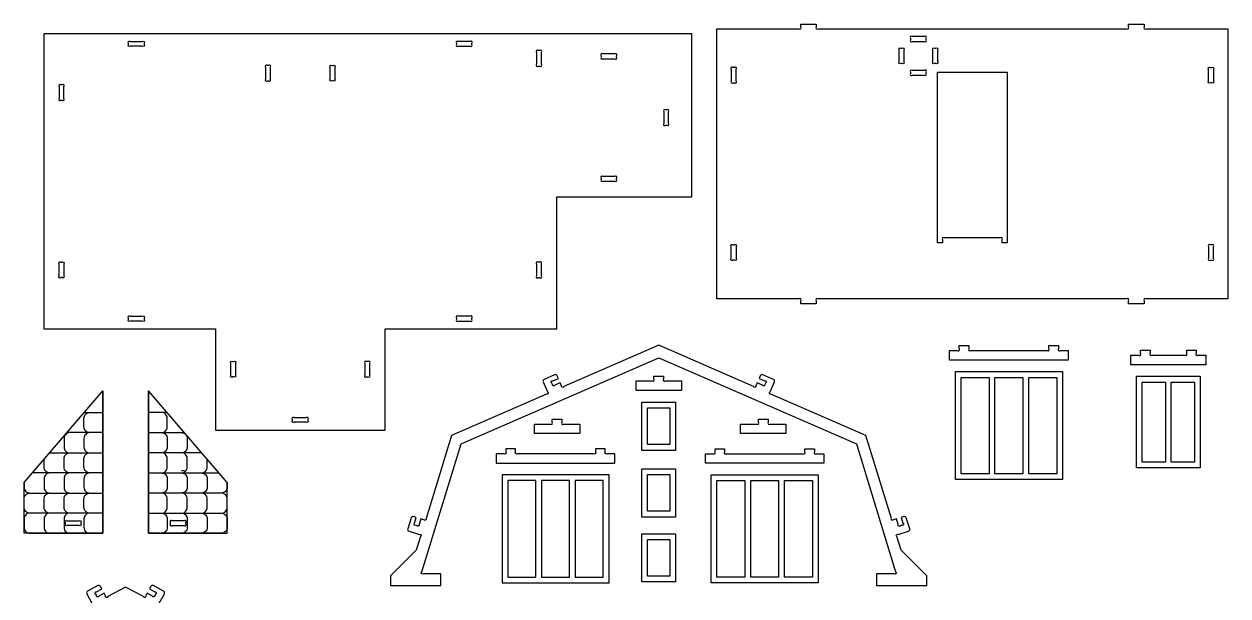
# Model space of a CAD drawing. Extents: x -988 to 3654, y 1395 to 5305.
# Drawn here: x -988 to 2008, y 3882 to 5305 of the extents above; entities that cross this region are included whole.
import ezdxf

# ---------------------------------------------------------------- set-up
doc = ezdxf.new("R2010")
doc.units = 0
doc.header["$MEASUREMENT"] = 0
doc.layers.add('LAYER1', color=18, linetype='CONTINUOUS')

msp = doc.modelspace()

# ---------------------------------------------------------------- linework, layer by layer
at = {"layer": 'LAYER1'}
for points in [[(735.7, 5293.3), (940.2, 5293.3, 1), (944.5, 5297.6), (944.5, 5305.3), (982.9, 5305.3), (982.9, 5297.6, 1), (987.1, 5293.3), (1756.2, 5293.3, 1), (1760.5, 5297.6), (1760.5, 5305.3), (1798.9, 5305.3), (1798.9, 5297.6, 1), (1803.1, 5293.3), (2007.7, 5293.3), (2007.7, 4621.3), (1803.1, 4621.3, 1), (1798.9, 4617.1), (1798.9, 4609.3), (1760.5, 4609.3), (1760.5, 4617.1, 1), (1756.2, 4621.3), (987.1, 4621.3, 1), (982.9, 4617.1), (982.9, 4609.3), (944.5, 4609.3), (944.5, 4617.1, 1), (940.2, 4621.3), (735.7, 4621.3)], [(1218.1, 5269.9), (1218.1, 5266.4, 1), (1222.3, 5262.1), (1252.2, 5262.1, 1), (1256.5, 5266.4), (1256.5, 5269.9, 1), (1252.2, 5274.1), (1222.3, 5274.1, 1)], [(-723.9, 5262.1), (-694, 5262.1, -1), (-689.8, 5257.8), (-689.8, 5254.3, -1), (-694, 5250.1), (-723.9, 5250.1, -1), (-728.2, 5254.3), (-728.2, 5257.8, -1)], [(87.8, 5257.8), (87.8, 5254.3, 1), (92.1, 5250.1), (122, 5250.1, 1), (126.2, 5254.3), (126.2, 5257.8, 1), (122, 5262.1), (92.1, 5262.1, 1)], [(1201.3, 5241.1), (1201.3, 5211.2, -1), (1197, 5206.9), (1193.5, 5206.9, -1), (1189.3, 5211.2), (1189.3, 5241.1, -1), (1193.5, 5245.3), (1197, 5245.3, -1)], [(1285.3, 5241.1), (1285.3, 5211.2, -1), (1281, 5206.9), (1277.5, 5206.9, -1), (1273.3, 5211.2), (1273.3, 5241.1, -1), (1277.5, 5245.3), (1281, 5245.3, -1)], [(287, 5235), (287, 5205.1, 1), (291.3, 5200.9), (294.8, 5200.9, 1), (299, 5205.1), (299, 5235, 1), (294.8, 5239.3), (291.3, 5239.3, 1)], [(447.8, 5226.6), (447.8, 5223.1, 1), (452.1, 5218.9), (482, 5218.9, 1), (486.2, 5223.1), (486.2, 5226.6, 1), (482, 5230.9), (452.1, 5230.9, 1)], [(-387.4, 5197.8), (-387.4, 5167.9, 1), (-383.1, 5163.7), (-379.6, 5163.7, 1), (-375.4, 5167.9), (-375.4, 5197.8, 1), (-379.6, 5202.1), (-383.1, 5202.1, 1)], [(-214.6, 5197.8), (-214.6, 5167.9, -1), (-218.8, 5163.7), (-222.3, 5163.7, -1), (-226.6, 5167.9), (-226.6, 5197.8, -1), (-222.3, 5202.1), (-218.8, 5202.1, -1)], [(771.7, 5193.1), (771.7, 5163.2, 1), (775.9, 5158.9), (779.4, 5158.9, 1), (783.7, 5163.2), (783.7, 5193.1, 1), (779.4, 5197.3), (775.9, 5197.3, 1)], [(1218.1, 5185.9), (1218.1, 5182.4, 1), (1222.3, 5178.1), (1252.2, 5178.1, 1), (1256.5, 5182.4), (1256.5, 5185.9, 1), (1252.2, 5190.1), (1222.3, 5190.1, 1)], [(1446.1, 4761.1), (1446.1, 4768.9, 1), (1441.8, 4773.1), (1301.5, 4773.1, 1), (1297.3, 4768.9), (1297.3, 4761.1), (1285.3, 4761.1), (1285.3, 5185.9), (1458.1, 5185.9), (1458.1, 4761.1)], [(1971.7, 5193.1), (1971.7, 5163.2, -1), (1967.4, 5158.9), (1963.9, 5158.9, -1), (1959.7, 5163.2), (1959.7, 5193.1, -1), (1963.9, 5197.3), (1967.4, 5197.3, -1)], [(-901, 5149.8), (-901, 5119.9, 1), (-896.7, 5115.7), (-893.2, 5115.7, 1), (-889, 5119.9), (-889, 5149.8, 1), (-893.2, 5154.1), (-896.7, 5154.1, 1)], [(603.8, 5087.4), (603.8, 5057.5, 1), (608.1, 5053.3), (611.6, 5053.3, 1), (615.8, 5057.5), (615.8, 5087.4, 1), (611.6, 5091.7), (608.1, 5091.7, 1)], [(447.8, 4921.8), (447.8, 4918.3, 1), (452.1, 4914.1), (482, 4914.1, 1), (486.2, 4918.3), (486.2, 4921.8, 1), (482, 4926.1), (452.1, 4926.1, 1)], [(775.9, 4755.7), (779.4, 4755.7, -1), (783.7, 4751.5), (783.7, 4721.6, -1), (779.4, 4717.3), (775.9, 4717.3, -1), (771.7, 4721.6), (771.7, 4751.5, -1)], [(1959.7, 4751.5), (1959.7, 4721.6, 1), (1963.9, 4717.3), (1967.4, 4717.3, 1), (1971.7, 4721.6), (1971.7, 4751.5, 1), (1967.4, 4755.7), (1963.9, 4755.7, 1)], [(-896.7, 4712.5), (-893.2, 4712.5, -1), (-889, 4708.2), (-889, 4678.3, -1), (-893.2, 4674.1), (-896.7, 4674.1, -1), (-901, 4678.3), (-901, 4708.2, -1)], [(287, 4708.2), (287, 4678.3, 1), (291.3, 4674.1), (294.8, 4674.1, 1), (299, 4678.3), (299, 4708.2, 1), (294.8, 4712.5), (291.3, 4712.5, 1)], [(-723.9, 4578.1), (-694, 4578.1, -1), (-689.8, 4573.8), (-689.8, 4570.3, -1), (-694, 4566.1), (-723.9, 4566.1, -1), (-728.2, 4570.3), (-728.2, 4573.8, -1)], [(87.8, 4573.8), (87.8, 4570.3, 1), (92.1, 4566.1), (122, 4566.1, 1), (126.2, 4570.3), (126.2, 4573.8, 1), (122, 4578.1), (92.1, 4578.1, 1)], [(1258.3, 3931.7), (1194.3, 3995.6), (1183.9, 4029.6, -1), (1186.8, 4034.9), (1212.5, 4042.8, 0.414214), (1215.7, 4048.8), (1207.3, 4076.3, 0.414214), (1201.3, 4079.5), (1194.4, 4077.4), (1198.8, 4063.1, -1), (1196, 4057.8), (1192.6, 4056.7, -1), (1187.3, 4059.6), (1182.9, 4073.9), (1175.5, 4071.6, -1), (1170.2, 4074.4), (1106.7, 4281.4), (870.4, 4384.2, -1), (868.2, 4389.8), (879, 4414.5, 0.414214), (876.5, 4420.8), (850.1, 4432.3, 0.414214), (843.8, 4429.8), (840.9, 4423.2), (854.6, 4417.3, -1), (856.8, 4411.7), (855.4, 4408.5, -1), (849.8, 4406.3), (836.1, 4412.2), (833, 4405.1, -1), (827.4, 4402.9), (591.1, 4505.7), (354.8, 4402.9, -1), (349.2, 4405.1), (346.1, 4412.2), (332.4, 4406.3, -1), (326.8, 4408.5), (325.4, 4411.7, -1), (327.6, 4417.3), (341.3, 4423.2), (338.5, 4429.8, 0.414214), (332.1, 4432.3), (305.7, 4420.8, 0.414214), (303.2, 4414.5), (314, 4389.8, -1), (311.8, 4384.2), (75.5, 4281.4), (12, 4074.4, -1), (6.7, 4071.6), (-0.7, 4073.9), (-5.1, 4059.6, -1), (-10.4, 4056.7), (-13.7, 4057.8, -1), (-16.6, 4063.1), (-12.2, 4077.4), (-19.1, 4079.5, 0.414214), (-25.1, 4076.3), (-33.5, 4048.8, 0.414214), (-30.3, 4042.8), (-4.5, 4034.9, -1), (-1.7, 4029.6), (-12.1, 3995.6), (-76.1, 3931.7), (-76.1, 3907.7), (48.7, 3907.7), (48.7, 3936.5), (5.6, 3936.5, -1), (1.5, 3942), (99.1, 4260.3), (591.1, 4474.3), (1083.1, 4260.3), (1180.7, 3942, -1), (1176.6, 3936.5), (1133.5, 3936.5), (1133.5, 3907.7), (1258.3, 3907.7)], [(1363.1, 4505), (1363.1, 4497.3, 1), (1367.4, 4493), (1558.1, 4493, 1), (1562.3, 4497.3), (1562.3, 4505), (1586.3, 4505), (1586.3, 4497.3, 1), (1590.6, 4493), (1610.3, 4493), (1610.3, 4469), (1315.1, 4469), (1315.1, 4493), (1334.9, 4493, 1), (1339.1, 4497.3), (1339.1, 4505)], [(-461.8, 4461), (-461.8, 4431.1, -1), (-466, 4426.9), (-469.5, 4426.9, -1), (-473.8, 4431.1), (-473.8, 4461, -1), (-469.5, 4465.3), (-466, 4465.3, -1)], [(-140.2, 4461), (-140.2, 4431.1, 1), (-135.9, 4426.9), (-132.4, 4426.9, 1), (-128.2, 4431.1), (-128.2, 4461, 1), (-132.4, 4465.3), (-135.9, 4465.3, 1)], [(1813.8, 4493.4), (1813.8, 4485.7, 1), (1818, 4481.4), (1900.7, 4481.4, 1), (1905, 4485.7), (1905, 4493.4), (1929, 4493.4), (1929, 4485.7, 1), (1933.2, 4481.4), (1953, 4481.4), (1953, 4457.4), (1765.8, 4457.4), (1765.8, 4481.4), (1785.5, 4481.4, 1), (1789.8, 4485.7), (1789.8, 4493.4)], [(534.7, 4417), (574.9, 4417, 1), (579.1, 4421.3), (579.1, 4429), (603.1, 4429), (603.1, 4421.3, 1), (607.4, 4417), (647.5, 4417), (647.5, 4393), (534.7, 4393)], [(-315.9, 4326.1), (-286, 4326.1, -1), (-281.8, 4321.8), (-281.8, 4318.3, -1), (-286, 4314.1), (-315.9, 4314.1, -1), (-320.2, 4318.3), (-320.2, 4321.8, -1)], [(281.8, 4309.8), (321.9, 4309.8, 1), (326.2, 4314.1), (326.2, 4321.8), (350.2, 4321.8), (350.2, 4314.1, 1), (354.4, 4309.8), (394.6, 4309.8), (394.6, 4285.8), (281.8, 4285.8)], [(794.9, 4309.8), (835, 4309.8, 1), (839.3, 4314.1), (839.3, 4321.8), (863.3, 4321.8), (863.3, 4314.1, 1), (867.5, 4309.8), (907.7, 4309.8), (907.7, 4285.8), (794.9, 4285.8)], [(434, 4248), (434, 4240.3, -1), (429.7, 4236), (239, 4236, -1), (234.8, 4240.3), (234.8, 4248), (210.8, 4248), (210.8, 4240.3, -1), (206.5, 4236), (186.8, 4236), (186.8, 4212), (482, 4212), (482, 4236), (462.2, 4236, -1), (458, 4240.3), (458, 4248)], [(755.2, 4248), (755.2, 4240.3, 1), (759.5, 4236), (950.2, 4236, 1), (954.4, 4240.3), (954.4, 4248), (978.4, 4248), (978.4, 4240.3, 1), (982.7, 4236), (1002.4, 4236), (1002.4, 4212), (707.2, 4212), (707.2, 4236), (727, 4236, 1), (731.2, 4240.3), (731.2, 4248)], [(-880.9, 4069), (-851, 4069, -1), (-846.8, 4064.7), (-846.8, 4061.2, -1), (-851, 4057), (-880.9, 4057, -1), (-885.2, 4061.2), (-885.2, 4064.7, -1)], [(-624.3, 4064.7), (-624.3, 4061.2, 1), (-620.1, 4057), (-590.2, 4057, 1), (-585.9, 4061.2), (-585.9, 4064.7, 1), (-590.2, 4069), (-620.1, 4069, 1)]]:
    msp.add_lwpolyline(points, format="xyb", close=True, dxfattribs=at)
for points in [[(673.4, 5281.3), (-939.4, 5281.3), (-939.4, 4546.9), (-512.2, 4546.9), (-512.2, 4294.9), (-89.8, 4294.9), (-89.8, 4546.9), (337.4, 4546.9), (337.4, 4875.7), (673.4, 4875.7)], [(1595.9, 4171.4), (1329.5, 4171.4), (1329.5, 4440.2), (1595.9, 4440.2)], [(1413.5, 4185.8), (1343.9, 4185.8), (1343.9, 4425.8), (1413.5, 4425.8)], [(1497.5, 4185.8), (1427.9, 4185.8), (1427.9, 4425.8), (1497.5, 4425.8)], [(1511.9, 4425.8), (1581.5, 4425.8), (1581.5, 4185.8), (1511.9, 4185.8)], [(1938.6, 4200.6), (1780.2, 4200.6), (1780.2, 4428.6), (1938.6, 4428.6)], [(1852.2, 4215), (1794.6, 4215), (1794.6, 4414.2), (1852.2, 4414.2)], [(1866.6, 4414.2), (1924.2, 4414.2), (1924.2, 4215), (1866.6, 4215)], [(633.1, 4244.2), (549.1, 4244.2), (549.1, 4364.2), (633.1, 4364.2)], [(563.5, 4349.8), (618.7, 4349.8), (618.7, 4258.6), (563.5, 4258.6)], [(633.1, 4078.2), (549.1, 4078.2), (549.1, 4198.2), (633.1, 4198.2)], [(201.2, 3914.4), (467.6, 3914.4), (467.6, 4183.2), (201.2, 4183.2)], [(285.2, 4168.8), (215.6, 4168.8), (215.6, 3928.8), (285.2, 3928.8)], [(299.6, 3928.8), (369.2, 3928.8), (369.2, 4168.8), (299.6, 4168.8)], [(383.6, 3928.8), (453.2, 3928.8), (453.2, 4168.8), (383.6, 4168.8)], [(563.5, 4183.8), (618.7, 4183.8), (618.7, 4092.6), (563.5, 4092.6)], [(988, 3914.4), (721.6, 3914.4), (721.6, 4183.2), (988, 4183.2)], [(805.6, 3928.8), (736, 3928.8), (736, 4168.8), (805.6, 4168.8)], [(889.6, 3928.8), (820, 3928.8), (820, 4168.8), (889.6, 4168.8)], [(904, 4168.8), (973.6, 4168.8), (973.6, 3928.8), (904, 3928.8)], [(633.1, 3916.7), (549.1, 3916.7), (549.1, 4036.7), (633.1, 4036.7)], [(563.5, 4022.3), (618.7, 4022.3), (618.7, 3931.1), (563.5, 3931.1)]]:
    msp.add_lwpolyline(points, close=True, dxfattribs=at)
for points in [[(-792.3, 4037.8), (-988.3, 4037.8), (-988.3, 4164.3), (-792.3, 4392.7), (-792.4, 4037.8)], [(-792.3, 4037.8), (-792.3, 4392.7)], [(-678.8, 4037.8), (-678.8, 4392.7)], [(-678.8, 4037.8), (-482.8, 4037.8), (-482.8, 4164.3), (-678.8, 4392.7), (-678.7, 4037.8)], [(-839, 4338.4), (-824.8, 4338.4)], [(-632.1, 4338.4), (-646.3, 4338.4)], [(-874.5, 4288.3), (-882, 4288.3)], [(-874.5, 4288.3), (-882, 4288.3)], [(-924.9, 4238.2), (-924.2, 4238.2)], [(-924.9, 4238.2), (-924.2, 4238.2)], [(-546.2, 4238.2), (-546.9, 4238.2)], [(-546.2, 4238.2), (-546.9, 4238.2)], [(-924.2, 4188.1), (-967.9, 4188.1)], [(-924.2, 4188.1), (-967.9, 4188.1)], [(-596.6, 4194), (-589.2, 4194)], [(-596.6, 4194), (-589.2, 4194)], [(-546.9, 4188.1), (-503.2, 4188.1)], [(-546.9, 4188.1), (-503.2, 4188.1)]]:
    msp.add_lwpolyline(points, dxfattribs=at)
for points in [[(-792.4, 4288.3), (-824.8, 4288.3, -0.414214), (-839.2, 4302.7), (-839.2, 4324, -0.414214), (-824.8, 4338.4), (-792.3, 4338.4)], [(-678.8, 4288.3), (-646.3, 4288.3, 0.414214), (-631.9, 4302.7), (-631.9, 4324, 0.414214), (-646.3, 4338.4), (-678.8, 4338.4)], [(-824.8, 4288.3), (-874.5, 4288.3, 0.414214), (-888.9, 4273.9), (-888.9, 4252.6, 0.414214), (-874.5, 4238.2), (-824.8, 4238.2)], [(-824.8, 4288.3), (-874.5, 4288.3, -0.112166), (-880.7, 4289.7)], [(-792.4, 4288.3), (-824.8, 4288.3, 0.414214), (-839.2, 4273.9), (-839.2, 4252.6, 0.414214), (-824.8, 4238.2), (-792.4, 4238.2)], [(-678.8, 4288.3), (-646.3, 4288.3, -0.414214), (-631.9, 4273.9), (-631.9, 4252.6, -0.414214), (-646.3, 4238.2), (-678.7, 4238.2)], [(-646.3, 4288.3), (-596.6, 4288.3, 0.112166), (-590.4, 4289.7)], [(-646.3, 4288.3), (-596.6, 4288.3, -0.414214), (-582.2, 4273.9), (-582.2, 4252.6, -0.414214), (-596.6, 4238.2), (-646.3, 4238.2)], [(-924.9, 4238.1, -0.013073), (-924.2, 4238.2), (-874.5, 4238.2)], [(-924.9, 4238.2, 0.012511), (-924.2, 4238.2), (-874.5, 4238.2)], [(-824.8, 4188.1), (-874.5, 4188.1, -0.414214), (-888.9, 4202.5), (-888.9, 4223.8, -0.414214), (-874.5, 4238.2), (-824.8, 4238.2)], [(-792.4, 4188.1), (-824.8, 4188.1, -0.414214), (-839.2, 4202.5), (-839.2, 4223.8, -0.414214), (-824.8, 4238.2), (-792.4, 4238.2)], [(-678.7, 4188.1), (-646.3, 4188.1, 0.414214), (-631.9, 4202.5), (-631.9, 4223.8, 0.414214), (-646.3, 4238.2), (-678.7, 4238.2)], [(-646.3, 4188.1), (-596.6, 4188.1, 0.414214), (-582.2, 4202.5), (-582.2, 4223.8, 0.414214), (-596.6, 4238.2), (-646.3, 4238.2)], [(-546.2, 4238.1, 0.013073), (-546.9, 4238.2), (-596.6, 4238.2)], [(-546.2, 4238.2, -0.012511), (-546.9, 4238.2), (-596.6, 4238.2)], [(-874.5, 4188.1), (-924.2, 4188.1, -0.414214), (-938.6, 4202.5), (-938.6, 4222.2)], [(-596.6, 4188.1), (-546.9, 4188.1, 0.414214), (-532.5, 4202.5), (-532.5, 4222.2)], [(-874.5, 4188.1), (-924.2, 4188.1, 0.414214), (-938.6, 4173.7), (-938.6, 4152.4, 0.414214), (-924.2, 4138), (-874.5, 4138)], [(-824.8, 4188.1), (-874.5, 4188.1, 0.414214), (-888.9, 4173.7), (-888.9, 4152.4, 0.414214), (-874.5, 4138), (-824.8, 4138)], [(-792.4, 4188.1), (-824.8, 4188.1, 0.414214), (-839.2, 4173.7), (-839.2, 4152.4, 0.414214), (-824.8, 4138), (-792.4, 4138)], [(-678.7, 4188.1), (-646.3, 4188.1, -0.414214), (-631.9, 4173.7), (-631.9, 4152.4, -0.414214), (-646.3, 4138), (-678.7, 4138)], [(-646.3, 4188.1), (-596.6, 4188.1, -0.414214), (-582.2, 4173.7), (-582.2, 4152.4, -0.414214), (-596.6, 4138), (-646.3, 4138)], [(-596.6, 4188.1), (-546.9, 4188.1, -0.414214), (-532.5, 4173.7), (-532.5, 4152.4, -0.414214), (-546.9, 4138), (-596.6, 4138)], [(-988.3, 4164.3), (-988.3, 4152.4, 0.414214), (-973.9, 4138), (-924.2, 4138)], [(-924.2, 4087.9), (-973.9, 4087.9, -0.414214), (-988.3, 4102.3), (-988.3, 4123.6, -0.414214), (-973.9, 4138), (-924.2, 4138)], [(-917.9, 4087.9), (-924.2, 4087.9, -0.414214), (-938.6, 4102.3), (-938.6, 4123.6, -0.414214), (-924.2, 4138), (-874.5, 4138)], [(-824.8, 4087.9), (-874.5, 4087.9, -0.414214), (-888.9, 4102.3), (-888.9, 4123.6, -0.414214), (-874.5, 4138), (-824.8, 4138)], [(-792.4, 4087.9), (-824.8, 4087.9, -0.414214), (-839.2, 4102.3), (-839.2, 4123.6, -0.414214), (-824.8, 4138), (-792.4, 4138)], [(-678.7, 4087.9), (-646.3, 4087.9, 0.414214), (-631.9, 4102.3), (-631.9, 4123.6, 0.414214), (-646.3, 4138), (-678.7, 4138)], [(-646.3, 4087.9), (-596.6, 4087.9, 0.414214), (-582.2, 4102.3), (-582.2, 4123.6, 0.414214), (-596.6, 4138), (-646.3, 4138)], [(-553.2, 4087.9), (-546.9, 4087.9, 0.414214), (-532.5, 4102.3), (-532.5, 4123.6, 0.414214), (-546.9, 4138), (-596.6, 4138)], [(-482.8, 4164.3), (-482.8, 4152.4, -0.414214), (-497.2, 4138), (-546.9, 4138)], [(-546.9, 4087.9), (-497.2, 4087.9, 0.414214), (-482.8, 4102.3), (-482.8, 4123.6, 0.414214), (-497.2, 4138), (-546.9, 4138)], [(-924.2, 4087.9), (-973.9, 4087.9, 0.414214), (-988.3, 4073.5), (-988.3, 4052.2, 0.414214), (-973.9, 4037.8), (-924.2, 4037.8)], [(-874.5, 4087.9), (-924.2, 4087.9, 0.414214), (-938.6, 4073.5), (-938.6, 4052.2, 0.414214), (-924.2, 4037.8), (-874.5, 4037.8)], [(-824.8, 4087.9), (-874.5, 4087.9, 0.414214), (-888.9, 4073.5), (-888.9, 4052.2, 0.414214), (-874.5, 4037.8), (-824.8, 4037.8)], [(-792.4, 4087.9), (-824.8, 4087.9, 0.414214), (-839.2, 4073.5), (-839.2, 4052.2, 0.414214), (-824.8, 4037.8), (-792.4, 4037.8)], [(-678.7, 4087.9), (-646.3, 4087.9, -0.414214), (-631.9, 4073.5), (-631.9, 4052.2, -0.414214), (-646.3, 4037.8), (-678.7, 4037.8)], [(-646.3, 4087.9), (-596.6, 4087.9, -0.414214), (-582.2, 4073.5), (-582.2, 4052.2, -0.414214), (-596.6, 4037.8), (-646.3, 4037.8)], [(-596.6, 4087.9), (-546.9, 4087.9, -0.414214), (-532.5, 4073.5), (-532.5, 4052.2, -0.414214), (-546.9, 4037.8), (-596.6, 4037.8)], [(-546.9, 4087.9), (-497.2, 4087.9, -0.414214), (-482.8, 4073.5), (-482.8, 4052.2, -0.414214), (-497.2, 4037.8), (-546.9, 4037.8)], [(-651.8, 3863.7), (-639, 3887.4, 0.414214), (-641, 3893.9), (-666.3, 3907.6, 0.414214), (-672.8, 3905.6), (-676.2, 3899.3), (-663.1, 3892.2, -1), (-661.4, 3886.4), (-663, 3883.4, -1), (-668.8, 3881.6), (-681.9, 3888.7), (-685.6, 3881.9, -1), (-691.4, 3880.2), (-735.6, 3904.1), (-779.7, 3880.2, -1), (-785.5, 3881.9), (-789.2, 3888.7), (-802.3, 3881.6, -1), (-808.1, 3883.4), (-809.7, 3886.4, -1), (-808, 3892.2), (-794.9, 3899.3), (-798.3, 3905.6, 0.414214), (-804.8, 3907.6), (-830.1, 3893.9, 0.414214), (-832.1, 3887.4), (-819.3, 3863.7, -1)]]:
    msp.add_lwpolyline(points, format="xyb", dxfattribs=at)

doc.saveas('drawing.dxf')
